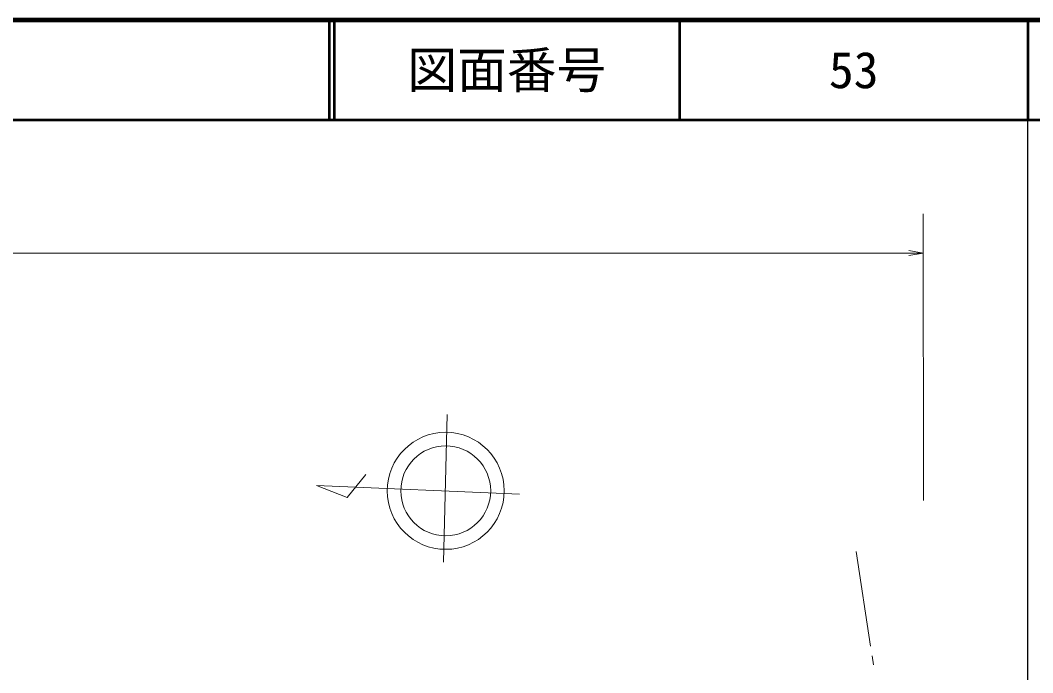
# Model space of a CAD drawing. Units: millimetres, scale not verified. Extents: x 40000 to 680000, y 20000 to 380000.
# Drawn here: x 477697 to 579500, y 314371 to 380000 of the extents above; entities that cross this region are included whole.
import ezdxf
from ezdxf.enums import TextEntityAlignment as Align

# ---------------------------------------------------------------- set-up
doc = ezdxf.new("R2010")
doc.units = ezdxf.units.MM
doc.header["$LTSCALE"] = 1000
for name, color, linetype, lineweight in [('M-BMK-SRVR', 3, 'Continuous', 13), ('M-STR-STR3', 7, 'Continuous', 13), ('M-TTL', 2, 'Continuous', 140), ('M-TTL-BAND', 7, 'Continuous', 25), ('M-TTL-LINE', 7, 'Continuous', 50), ('M-TTL-TXT', 7, 'Continuous', 13)]:
    doc.layers.add(name, color=color, linetype=linetype, lineweight=lineweight)
doc.styles.add('ＭＳ ゴシック', font='')
doc.styles.get('ＭＳ ゴシック').set_extended_font_data('MS Gothic')

# ---------------------------------------------------------------- blocks, each defined once
blk = doc.blocks.new('open_arrow')
at = {"color": 0, "linetype": 'Continuous', "lineweight": -2}
blk.add_lwpolyline([(7.5, 1.25), (0, 0), (7.5, -1.25)], dxfattribs=at)

msp = doc.modelspace()

# ---------------------------------------------------------------- linework, layer by layer
at = {"layer": 'M-BMK-SRVR'}
for p, q in [((520250, 325494), (520636, 340332)), ((510569, 332007), (512428, 334311)), ((527884, 332326), (507500, 333199)), ((507500, 333199), (510569, 332007)), ((561738, 326560), (563200, 317038)), ((563348, 316074), (563486, 315176))]:
    msp.add_line(p, q, dxfattribs=at)
for radius in [5885, 4520]:
    msp.add_circle((520477, 332670), radius, dxfattribs=at)
at = {"layer": 'M-STR-STR3'}
for p, q in [((568503, 331690), (568497, 360531)), ((279484, 356523), (568498, 356584))]:
    msp.add_line(p, q, dxfattribs=at)
at = {"layer": 'M-TTL'}
msp.add_line((680000, 380000), (40000, 380000), dxfattribs=at)
at = {"layer": 'M-TTL-BAND'}
msp.add_line((579000, 20000), (579000, 370000), dxfattribs=at)
at = {"layer": 'M-TTL-LINE'}
for p, q in [((508747, 380000), (508747, 370000)), ((509247, 380000), (509247, 370000)), ((543997, 380000), (543997, 370000)), ((579000, 380000), (579000, 370000)), ((40000, 370000), (680000, 370000))]:
    msp.add_line(p, q, dxfattribs=at)

# ---------------------------------------------------------------- block references
at = {"layer": 'M-STR-STR3', "xscale": 193, "yscale": 193, "rotation": 180}
msp.add_blockref('open_arrow', (568498, 356584), dxfattribs=at)

# ---------------------------------------------------------------- texts
at = {"layer": 'M-TTL-TXT', "style": 'ＭＳ ゴシック'}
for s, p in [('図面番号', (526622, 375000)), ('53', (561497, 375000))]:
    msp.add_text(s, height=3666, dxfattribs=at).set_placement(p, align=Align.MIDDLE_CENTER)

doc.saveas('drawing.dxf')
